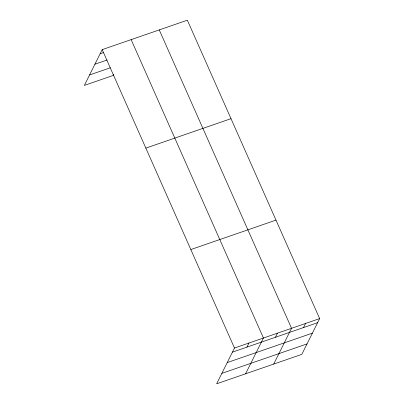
<?xml version="1.0" encoding="UTF-8"?>
<svg xmlns="http://www.w3.org/2000/svg" width="404" height="404" viewBox="0 0 404 404"><rect width="100%" height="100%" fill="white"/><g stroke="black" fill="none" stroke-linecap="round" stroke-linejoin="round"><path stroke-width="0.61" d="M319.645 318.589L234.482 348.026L216.645 383.8L301.808 354.364L319.645 318.589L187.355 20.2L102.192 49.636L84.355 85.411L113.312 75.402L113.832 74.356M246.915 347.127L248.96 343.021M245.602 373.791L263.438 338.017L131.148 39.627M275.442 337.269L277.487 333.159M273.705 364.08L291.542 328.3L159.252 29.916M303.545 327.553L305.591 323.447M100.147 53.747L103.621 52.545M94.935 64.196L107.095 59.994M89.567 74.962L110.413 67.756M145.849 148.106L231.007 118.67M190.829 249.556L275.988 220.119M232.436 352.131L317.594 322.695M227.225 362.585L312.388 333.149M221.857 373.352L307.02 343.915M102.192 49.636L234.482 348.026"/></g></svg>
